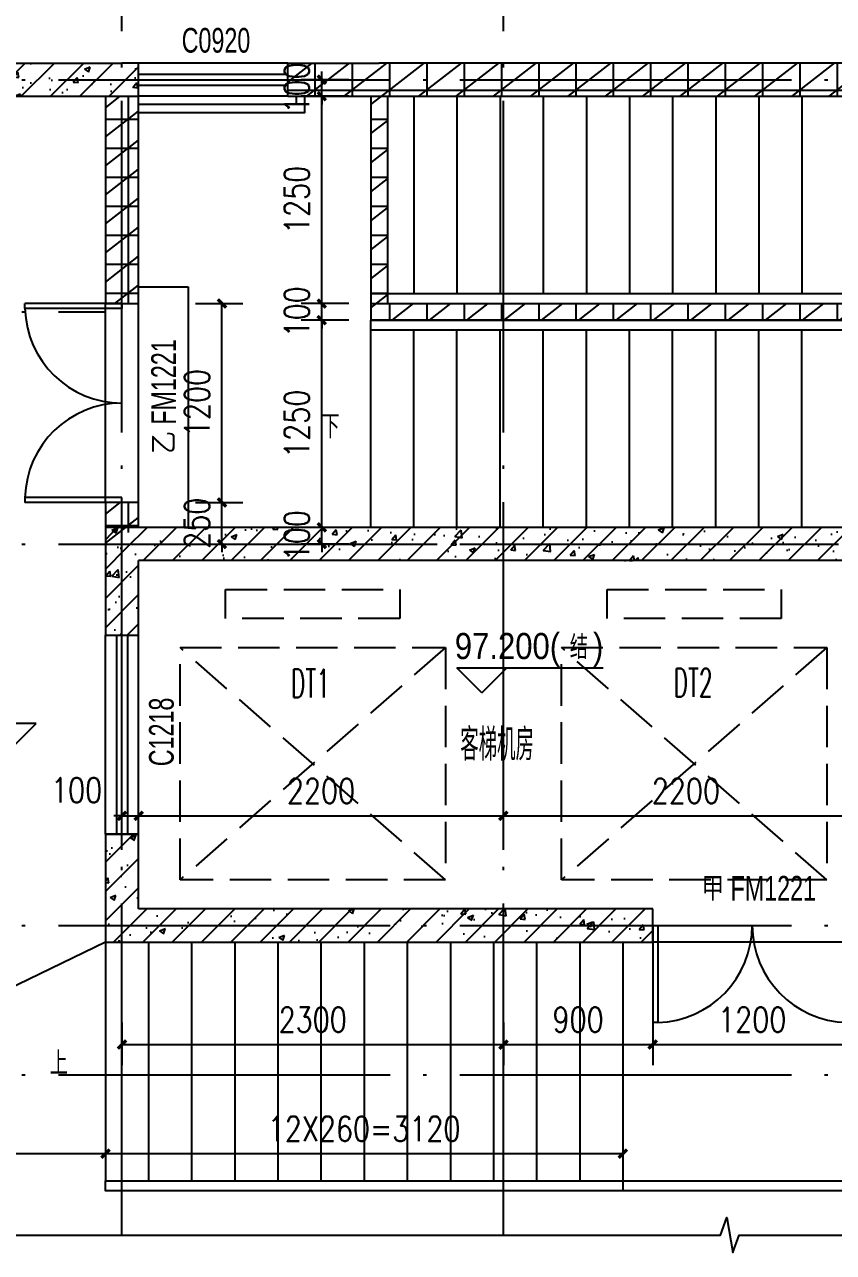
# Model space of a CAD drawing. Extents: x 718358 to 1668613, y -348838 to -159582.
# Drawn here: x 809348 to 814225, y -258834 to -251430 of the extents above; entities that cross this region are included whole.
import ezdxf

# ---------------------------------------------------------------- set-up
doc = ezdxf.new("R2010")
doc.units = 0
doc.header["$LTSCALE"] = 1000
doc.linetypes.add('DASH', pattern=[0.35, 0.25, -0.1])
doc.linetypes.add('DOTE', pattern=[2.42, 2, -0.2, 0.02, -0.2])
for name, color, linetype in [('WINDOW_TEXT', 7, 'Continuous'), ('建-墙体', 2, 'Continuous'), ('建-尺寸', 73, 'Continuous'), ('建-影线', 8, 'Continuous'), ('建-房间名', 7, 'Continuous'), ('建-柱子', 6, 'Continuous'), ('建-标高', 3, 'Continuous'), ('建-楼梯', 4, 'Continuous'), ('建-楼梯-扶手', 3, 'Continuous'), ('建-符号', 3, 'Continuous'), ('建-符号说明', 7, 'Continuous'), ('建-轴网', 14, 'DOTE'), ('建-门', 4, 'Continuous'), ('建-门窗', 4, 'Continuous'), ('建-门窗-编号', 7, 'Continuous'), ('建-阳台', 5, 'Continuous'), ('排水线', 41, 'Continuous')]:
    doc.layers.add(name, color=color, linetype=linetype)
doc.styles.add('_TCH_DIM', font='gt单线西文.shx', dxfattribs={"width": 0.8, "bigfont": 'gt单线中文.shx'})
doc.styles.add('_TCH_WINDOW', font='gt单线西文.shx', dxfattribs={"height": 3.5, "bigfont": 'gt单线中文.shx'})
doc.styles.add('DIM_FONT', font='SIMPLEX.shx', dxfattribs={"width": 0.8, "bigfont": 'GBCBIG.shx'})
doc.dimstyles.new('DIMN50', dxfattribs={"dimscale": 0.5, "dimtxt": 300, "dimasz": 100, "dimexe": 250, "dimexo": 300, "dimgap": 150, "dimtad": 1, "dimdec": 0, "dimzin": 0, "dimdsep": 46, "dimtxsty": 'DIM_FONT', "dimblk": 'ARCHTICK', "dimcen": 0.09, "dimdle": 1, "dimclrt": 7, "dimazin": 2, "dimtfac": 1, "dimtdec": 0, "dimtix": 1, "dimtmove": 2, "dimatfit": 3, "dimldrblk": 'ARCHTICK', "dimfxl": 1, "dimtolj": 1, "dimtzin": 0, "dimarcsym": 0})
pattern_1 = [(45, (0, 0), (-88.388348, 88.388348), []), (50, (0, 0), (358.63009, -31.37607), [37.5, -412.5]), (355, (0, 0), (-69.37567, 376.09607), [30, -330]), (100.4514, (29.9, -2.6), (289.25469, 344.71977), [31.8701, -350.57106]), (46.1842, (0, 100), (533.62052, -82.7595), [56.25, -618.75]), (96.6356, (44.47, 93.1), (467.33135, 487.05894), [47.80514, -525.8565]), (351.1842, (0, 100), (467.33097, 487.0593), [45, -495]), (21, (50, 75), (298.45353, -201.30945), [37.5, -412.5]), (326, (50, 75), (121.65767, 362.57502), [30, -330]), (71.4514, (74.87, 58.22), (420.11131, 161.26525), [31.8701, -350.57106]), (37.5, (0, 0), (6.079928, 166.446927), [0, -326, 0, -335, 0, -331.25]), (7.5, (0, 0), (131.53477, 197.205856), [0, -191, 0, -318.5, 0, -126.25]), (327.5, (-111.5, 0), (266.911218, -11.277436), [0, -125, 0, -390, 0, -517.5]), (317.5, (-161.5, 0), (291.593085, 50.05249), [0, -162.5, 0, -259, 0, -367.5])]
pattern_2 = [(0, (0, 0), (0, 175), []), (37.875, (200, 0), (-84.807639, 109.038328), []), (90, (200, 0), (-225, 1e-14), [])]

# ---------------------------------------------------------------- blocks, each defined once
blk = doc.blocks.new('_ArchTick')
at = {"color": 0, "linetype": 'ByBlock', "const_width": 0.4}
blk.add_lwpolyline([(-0.5, -0.5), (0.5, 0.5)], dxfattribs=at)
blk = doc.blocks.new('*D690')
at = {"layer": 'Defpoints', "color": 0, "transparency": 16777216}
for p in [(810229.3, -254312.4), (810538.5, -254312.4), (810229.3, -254562.4)]:
    blk.add_point(p, dxfattribs=at)
at = {"layer": '建-尺寸', "color": 0, "lineweight": -2, "transparency": 16777216}
for p, q in [((810379.3, -254312.4), (810663.5, -254312.4)), ((810538.5, -254312.4), (810538.5, -254262.4)), ((810538.5, -254562.4), (810538.5, -254312.4)), ((810379.3, -254562.4), (810663.5, -254562.4)), ((810538.5, -254562.4), (810538.5, -254612.4))]:
    blk.add_line(p, q, dxfattribs=at)
at = {"layer": '建-尺寸', "color": 0, "lineweight": -2, "transparency": 16777216, "xscale": 50, "yscale": 50, "zscale": 50}
for p, rotation in [((810538.5, -254312.4), 270), ((810538.5, -254562.4), 90)]:
    blk.add_blockref('_ArchTick', p, dxfattribs=dict(at, rotation=rotation))
at = {"layer": '建-尺寸', "color": 7, "transparency": 16777216, "insert": (810388.5, -254437.4), "char_height": 150, "attachment_point": 5, "rotation": 90, "style": 'DIM_FONT'}
blk.add_mtext('\\A1;250', dxfattribs=at)
blk = doc.blocks.new('*D691')
at = {"layer": 'Defpoints', "color": 0, "transparency": 16777216}
for p in [(810229.3, -253112.4), (810538.5, -253112.4), (810229.3, -254312.4)]:
    blk.add_point(p, dxfattribs=at)
at = {"layer": '建-尺寸', "color": 0, "lineweight": -2, "transparency": 16777216}
for p, q in [((810379.3, -253112.4), (810663.5, -253112.4)), ((810538.5, -254312.9), (810538.5, -253111.9)), ((810379.3, -254312.4), (810663.5, -254312.4))]:
    blk.add_line(p, q, dxfattribs=at)
at = {"layer": '建-尺寸', "color": 0, "lineweight": -2, "transparency": 16777216, "xscale": 50, "yscale": 50, "zscale": 50}
for p, rotation in [((810538.5, -253112.4), 90), ((810538.5, -254312.4), 270)]:
    blk.add_blockref('_ArchTick', p, dxfattribs=dict(at, rotation=rotation))
at = {"layer": '建-尺寸', "color": 7, "transparency": 16777216, "insert": (810388.5, -253712.4), "char_height": 150, "attachment_point": 5, "rotation": 90, "style": 'DIM_FONT'}
blk.add_mtext('\\A1;1200', dxfattribs=at)
blk = doc.blocks.new('*D692')
at = {"layer": 'Defpoints', "color": 0, "transparency": 16777216}
for p in [(811140.2, -251762.4), (811454, -251762.4), (811454, -251862.4)]:
    blk.add_point(p, dxfattribs=at)
at = {"layer": '建-尺寸', "color": 0, "lineweight": -2, "transparency": 16777216}
for p, q in [((811140.2, -251762.4), (811140.2, -251712.4)), ((811304, -251762.4), (811015.2, -251762.4)), ((811140.2, -251862.4), (811140.2, -251762.4)), ((811304, -251862.4), (811015.2, -251862.4)), ((811140.2, -251862.4), (811140.2, -251912.4))]:
    blk.add_line(p, q, dxfattribs=at)
at = {"layer": '建-尺寸', "color": 0, "lineweight": -2, "transparency": 16777216, "xscale": 50, "yscale": 50, "zscale": 50}
for p, rotation in [((811140.2, -251762.4), 270), ((811140.2, -251862.4), 90)]:
    blk.add_blockref('_ArchTick', p, dxfattribs=dict(at, rotation=rotation))
at = {"layer": '建-尺寸', "color": 7, "transparency": 16777216, "insert": (810990.2, -251812.4), "char_height": 150, "attachment_point": 5, "rotation": 90, "style": 'DIM_FONT'}
blk.add_mtext('\\A1;100', dxfattribs=at)
blk = doc.blocks.new('*D693')
at = {"layer": 'Defpoints', "color": 0, "transparency": 16777216}
for p in [(811140.2, -251862.4), (811454, -251862.4), (811454, -253112.4)]:
    blk.add_point(p, dxfattribs=at)
at = {"layer": '建-尺寸', "color": 0, "lineweight": -2, "transparency": 16777216}
for p, q in [((811304, -251862.4), (811015.2, -251862.4)), ((811140.2, -253112.9), (811140.2, -251861.9)), ((811304, -253112.4), (811015.2, -253112.4))]:
    blk.add_line(p, q, dxfattribs=at)
at = {"layer": '建-尺寸', "color": 0, "lineweight": -2, "transparency": 16777216, "xscale": 50, "yscale": 50, "zscale": 50}
for p, rotation in [((811140.2, -251862.4), 90), ((811140.2, -253112.4), 270)]:
    blk.add_blockref('_ArchTick', p, dxfattribs=dict(at, rotation=rotation))
at = {"layer": '建-尺寸', "color": 7, "transparency": 16777216, "insert": (810990.2, -252487.4), "char_height": 150, "attachment_point": 5, "rotation": 90, "style": 'DIM_FONT'}
blk.add_mtext('\\A1;1250', dxfattribs=at)
blk = doc.blocks.new('*D694')
at = {"layer": 'Defpoints', "color": 0, "transparency": 16777216}
for p in [(811140.2, -253112.4), (811454, -253112.4), (811454, -253212.4)]:
    blk.add_point(p, dxfattribs=at)
at = {"layer": '建-尺寸', "color": 0, "lineweight": -2, "transparency": 16777216}
for p, q in [((811140.2, -253112.4), (811140.2, -253062.4)), ((811304, -253112.4), (811015.2, -253112.4)), ((811140.2, -253212.4), (811140.2, -253112.4)), ((811304, -253212.4), (811015.2, -253212.4)), ((811140.2, -253212.4), (811140.2, -253262.4))]:
    blk.add_line(p, q, dxfattribs=at)
at = {"layer": '建-尺寸', "color": 0, "lineweight": -2, "transparency": 16777216, "xscale": 50, "yscale": 50, "zscale": 50}
for p, rotation in [((811140.2, -253112.4), 270), ((811140.2, -253212.4), 90)]:
    blk.add_blockref('_ArchTick', p, dxfattribs=dict(at, rotation=rotation))
at = {"layer": '建-尺寸', "color": 7, "transparency": 16777216, "insert": (810990.2, -253162.4), "char_height": 150, "attachment_point": 5, "rotation": 90, "style": 'DIM_FONT'}
blk.add_mtext('\\A1;100', dxfattribs=at)
blk = doc.blocks.new('*D695')
at = {"layer": 'Defpoints', "color": 0, "transparency": 16777216}
for p in [(811140.2, -253212.4), (811454, -253212.4), (811454, -254462.3)]:
    blk.add_point(p, dxfattribs=at)
at = {"layer": '建-尺寸', "color": 0, "lineweight": -2, "transparency": 16777216}
for p, q in [((811304, -253212.4), (811015.2, -253212.4)), ((811140.2, -254462.8), (811140.2, -253211.9)), ((811304, -254462.3), (811015.2, -254462.3))]:
    blk.add_line(p, q, dxfattribs=at)
at = {"layer": '建-尺寸', "color": 0, "lineweight": -2, "transparency": 16777216, "xscale": 50, "yscale": 50, "zscale": 50}
for p, rotation in [((811140.2, -253212.4), 90), ((811140.2, -254462.3), 270)]:
    blk.add_blockref('_ArchTick', p, dxfattribs=dict(at, rotation=rotation))
at = {"layer": '建-尺寸', "color": 7, "transparency": 16777216, "insert": (810990.2, -253837.4), "char_height": 150, "attachment_point": 5, "rotation": 90, "style": 'DIM_FONT'}
blk.add_mtext('\\A1;1250', dxfattribs=at)
blk = doc.blocks.new('*D696')
at = {"layer": 'Defpoints', "color": 0, "transparency": 16777216}
for p in [(811140.2, -254462.3), (811454, -254462.3), (811454, -254562.4)]:
    blk.add_point(p, dxfattribs=at)
at = {"layer": '建-尺寸', "color": 0, "lineweight": -2, "transparency": 16777216}
for p, q in [((811304, -254462.3), (811015.2, -254462.3)), ((811140.2, -254462.3), (811140.2, -254412.3)), ((811140.2, -254562.4), (811140.2, -254462.3)), ((811304, -254562.4), (811015.2, -254562.4)), ((811140.2, -254562.4), (811140.2, -254612.4))]:
    blk.add_line(p, q, dxfattribs=at)
at = {"layer": '建-尺寸', "color": 0, "lineweight": -2, "transparency": 16777216, "xscale": 50, "yscale": 50, "zscale": 50}
for p, rotation in [((811140.2, -254462.3), 270), ((811140.2, -254562.4), 90)]:
    blk.add_blockref('_ArchTick', p, dxfattribs=dict(at, rotation=rotation))
at = {"layer": '建-尺寸', "color": 7, "transparency": 16777216, "insert": (810990.2, -254512.4), "char_height": 150, "attachment_point": 5, "rotation": 90, "style": 'DIM_FONT'}
blk.add_mtext('\\A1;100', dxfattribs=at)
blk = doc.blocks.new('*D697')
at = {"layer": 'Defpoints', "color": 0, "transparency": 16777216}
for p in [(810035.6, -256201.6), (809935.6, -256556), (810035.6, -256556)]:
    blk.add_point(p, dxfattribs=at)
at = {"layer": '建-尺寸', "color": 0, "lineweight": -2, "transparency": 16777216}
for p, q in [((809935.6, -256406), (809935.6, -256076.6)), ((810035.6, -256406), (810035.6, -256076.6)), ((809935.6, -256201.6), (809885.6, -256201.6)), ((809935.6, -256201.6), (810035.6, -256201.6)), ((810035.6, -256201.6), (810085.6, -256201.6))]:
    blk.add_line(p, q, dxfattribs=at)
at = {"layer": '建-尺寸', "color": 0, "lineweight": -2, "transparency": 16777216, "xscale": 50, "yscale": 50, "zscale": 50}
blk.add_blockref('_ArchTick', (809935.6, -256201.6), dxfattribs=at)
at = {"layer": '建-尺寸', "color": 0, "lineweight": -2, "transparency": 16777216, "xscale": 50, "yscale": 50, "zscale": 50, "rotation": 180}
blk.add_blockref('_ArchTick', (810035.6, -256201.6), dxfattribs=at)
at = {"layer": '建-尺寸', "color": 7, "transparency": 16777216, "insert": (809662.1, -256046.6), "char_height": 150, "attachment_point": 5, "style": 'DIM_FONT'}
blk.add_mtext('\\A1;100', dxfattribs=at)
blk = doc.blocks.new('*D698')
at = {"layer": 'Defpoints', "color": 0, "transparency": 16777216}
for p in [(812235.6, -256201.6), (810035.6, -256556), (812235.6, -256556)]:
    blk.add_point(p, dxfattribs=at)
at = {"layer": '建-尺寸', "color": 0, "lineweight": -2, "transparency": 16777216}
for p, q in [((810035.6, -256406), (810035.6, -256076.6)), ((812235.6, -256406), (812235.6, -256076.6)), ((810035.1, -256201.6), (812236.1, -256201.6))]:
    blk.add_line(p, q, dxfattribs=at)
at = {"layer": '建-尺寸', "color": 0, "lineweight": -2, "transparency": 16777216, "xscale": 50, "yscale": 50, "zscale": 50, "rotation": 180}
blk.add_blockref('_ArchTick', (810035.6, -256201.6), dxfattribs=at)
at = {"layer": '建-尺寸', "color": 0, "lineweight": -2, "transparency": 16777216, "xscale": 50, "yscale": 50, "zscale": 50}
blk.add_blockref('_ArchTick', (812235.6, -256201.6), dxfattribs=at)
at = {"layer": '建-尺寸', "color": 7, "transparency": 16777216, "insert": (811135.6, -256051.6), "char_height": 150, "attachment_point": 5, "style": 'DIM_FONT'}
blk.add_mtext('\\A1;2200', dxfattribs=at)
blk = doc.blocks.new('*D699')
at = {"layer": 'Defpoints', "color": 0, "transparency": 16777216}
for p in [(814435.6, -256201.6), (812235.6, -256556), (814435.6, -256556)]:
    blk.add_point(p, dxfattribs=at)
at = {"layer": '建-尺寸', "color": 0, "lineweight": -2, "transparency": 16777216}
for p, q in [((812235.6, -256406), (812235.6, -256076.6)), ((814435.6, -256406), (814435.6, -256076.6)), ((812235.1, -256201.6), (814436.1, -256201.6))]:
    blk.add_line(p, q, dxfattribs=at)
at = {"layer": '建-尺寸', "color": 0, "lineweight": -2, "transparency": 16777216, "xscale": 50, "yscale": 50, "zscale": 50, "rotation": 180}
blk.add_blockref('_ArchTick', (812235.6, -256201.6), dxfattribs=at)
at = {"layer": '建-尺寸', "color": 0, "lineweight": -2, "transparency": 16777216, "xscale": 50, "yscale": 50, "zscale": 50}
blk.add_blockref('_ArchTick', (814435.6, -256201.6), dxfattribs=at)
at = {"layer": '建-尺寸', "color": 7, "transparency": 16777216, "insert": (813335.6, -256051.6), "char_height": 150, "attachment_point": 5, "style": 'DIM_FONT'}
blk.add_mtext('\\A1;2200', dxfattribs=at)
blk = doc.blocks.new('*D703')
at = {"layer": 'Defpoints', "color": 0, "transparency": 16777216}
for p in [(809935.6, -257298.2), (812235.6, -257298.2), (812235.6, -257580.8)]:
    blk.add_point(p, dxfattribs=at)
at = {"layer": '建-尺寸', "color": 0, "lineweight": -2, "transparency": 16777216}
for p, q in [((809935.6, -257448.2), (809935.6, -257705.8)), ((812235.6, -257448.2), (812235.6, -257705.8)), ((809935.1, -257580.8), (812236.1, -257580.8))]:
    blk.add_line(p, q, dxfattribs=at)
at = {"layer": '建-尺寸', "color": 0, "lineweight": -2, "transparency": 16777216, "xscale": 50, "yscale": 50, "zscale": 50, "rotation": 180}
blk.add_blockref('_ArchTick', (809935.6, -257580.8), dxfattribs=at)
at = {"layer": '建-尺寸', "color": 0, "lineweight": -2, "transparency": 16777216, "xscale": 50, "yscale": 50, "zscale": 50}
blk.add_blockref('_ArchTick', (812235.6, -257580.8), dxfattribs=at)
at = {"layer": '建-尺寸', "color": 7, "transparency": 16777216, "insert": (811085.6, -257430.8), "char_height": 150, "attachment_point": 5, "style": 'DIM_FONT'}
blk.add_mtext('\\A1;2300', dxfattribs=at)
blk = doc.blocks.new('*D704')
at = {"layer": 'Defpoints', "color": 0, "transparency": 16777216}
for p in [(812235.6, -257298.2), (813135.6, -257298.2), (813135.6, -257580.8)]:
    blk.add_point(p, dxfattribs=at)
at = {"layer": '建-尺寸', "color": 0, "lineweight": -2, "transparency": 16777216}
for p, q in [((812235.6, -257448.2), (812235.6, -257705.8)), ((813135.6, -257448.2), (813135.6, -257705.8)), ((812235.1, -257580.8), (813136.1, -257580.8))]:
    blk.add_line(p, q, dxfattribs=at)
at = {"layer": '建-尺寸', "color": 0, "lineweight": -2, "transparency": 16777216, "xscale": 50, "yscale": 50, "zscale": 50, "rotation": 180}
blk.add_blockref('_ArchTick', (812235.6, -257580.8), dxfattribs=at)
at = {"layer": '建-尺寸', "color": 0, "lineweight": -2, "transparency": 16777216, "xscale": 50, "yscale": 50, "zscale": 50}
blk.add_blockref('_ArchTick', (813135.6, -257580.8), dxfattribs=at)
at = {"layer": '建-尺寸', "color": 7, "transparency": 16777216, "insert": (812685.6, -257430.8), "char_height": 150, "attachment_point": 5, "style": 'DIM_FONT'}
blk.add_mtext('\\A1;900', dxfattribs=at)
blk = doc.blocks.new('*D705')
at = {"layer": 'Defpoints', "color": 0, "transparency": 16777216}
for p in [(813135.6, -257298.2), (814335.6, -257298.2), (814335.6, -257580.8)]:
    blk.add_point(p, dxfattribs=at)
at = {"layer": '建-尺寸', "color": 0, "lineweight": -2, "transparency": 16777216}
for p, q in [((813135.6, -257448.2), (813135.6, -257705.8)), ((814335.6, -257448.2), (814335.6, -257705.8)), ((813135.1, -257580.8), (814336.1, -257580.8))]:
    blk.add_line(p, q, dxfattribs=at)
at = {"layer": '建-尺寸', "color": 0, "lineweight": -2, "transparency": 16777216, "xscale": 50, "yscale": 50, "zscale": 50, "rotation": 180}
blk.add_blockref('_ArchTick', (813135.6, -257580.8), dxfattribs=at)
at = {"layer": '建-尺寸', "color": 0, "lineweight": -2, "transparency": 16777216, "xscale": 50, "yscale": 50, "zscale": 50}
blk.add_blockref('_ArchTick', (814335.6, -257580.8), dxfattribs=at)
at = {"layer": '建-尺寸', "color": 7, "transparency": 16777216, "insert": (813735.6, -257430.8), "char_height": 150, "attachment_point": 5, "style": 'DIM_FONT'}
blk.add_mtext('\\A1;1200', dxfattribs=at)
blk = doc.blocks.new('*D720')
at = {"layer": 'Defpoints', "color": 0, "transparency": 16777216}
for p in [(808235.6, -257645.9), (809835.6, -257645.9), (809835.6, -258238.6)]:
    blk.add_point(p, dxfattribs=at)
at = {"layer": '建-尺寸', "color": 0, "lineweight": -2, "transparency": 16777216}
for p, q in [((808235.6, -257795.9), (808235.6, -258363.6)), ((809835.6, -257795.9), (809835.6, -258363.6)), ((808235.1, -258238.6), (809836.1, -258238.6))]:
    blk.add_line(p, q, dxfattribs=at)
at = {"layer": '建-尺寸', "color": 0, "lineweight": -2, "transparency": 16777216, "xscale": 50, "yscale": 50, "zscale": 50, "rotation": 180}
blk.add_blockref('_ArchTick', (808235.6, -258238.6), dxfattribs=at)
at = {"layer": '建-尺寸', "color": 0, "lineweight": -2, "transparency": 16777216, "xscale": 50, "yscale": 50, "zscale": 50}
blk.add_blockref('_ArchTick', (809835.6, -258238.6), dxfattribs=at)
at = {"layer": '建-尺寸', "color": 7, "transparency": 16777216, "insert": (809035.6, -258088.6), "char_height": 150, "attachment_point": 5, "style": 'DIM_FONT'}
blk.add_mtext('\\A1;1600', dxfattribs=at)
blk = doc.blocks.new('*D721')
at = {"layer": 'Defpoints', "color": 0, "transparency": 16777216}
for p in [(809835.6, -257645.9), (812955.5, -257645.9), (812955.5, -258238.6)]:
    blk.add_point(p, dxfattribs=at)
at = {"layer": '建-尺寸', "color": 0, "lineweight": -2, "transparency": 16777216}
for p, q in [((809835.6, -257795.9), (809835.6, -258363.6)), ((812955.5, -257795.9), (812955.5, -258363.6)), ((809835.1, -258238.6), (812956, -258238.6))]:
    blk.add_line(p, q, dxfattribs=at)
at = {"layer": '建-尺寸', "color": 0, "lineweight": -2, "transparency": 16777216, "xscale": 50, "yscale": 50, "zscale": 50, "rotation": 180}
blk.add_blockref('_ArchTick', (809835.6, -258238.6), dxfattribs=at)
at = {"layer": '建-尺寸', "color": 0, "lineweight": -2, "transparency": 16777216, "xscale": 50, "yscale": 50, "zscale": 50}
blk.add_blockref('_ArchTick', (812955.5, -258238.6), dxfattribs=at)
at = {"layer": '建-尺寸', "color": 7, "transparency": 16777216, "insert": (811395.5, -258088.6), "char_height": 150, "attachment_point": 5, "style": 'DIM_FONT'}
blk.add_mtext('\\A1;12X260=3120', dxfattribs=at)

msp = doc.modelspace()

# ---------------------------------------------------------------- hatches: boundary and pattern name
at = {"layer": '建-影线'}
h = msp.add_hatch(dxfattribs=at)
h.set_pattern_fill('钢筋混凝土', color=256, scale=50, style=0)
h.set_pattern_definition(pattern_1)
h.paths.add_polyline_path([(808135.6, -251662.4), (808335.6, -251862.4), (809935.5, -251862.4), (809935.5, -251662.4)])
h = msp.add_hatch(dxfattribs=at)
h.set_pattern_fill('钢筋混凝土', color=256, scale=50, style=0)
h.set_pattern_definition(pattern_1)
h.paths.add_polyline_path([(809935.5, -251862.4), (810035.5, -251862.4), (810035.5, -251662.4), (809935.5, -251662.4)])
h = msp.add_hatch(dxfattribs=at)
h.set_pattern_fill('空心砖', color=256, scale=50, style=0)
h.set_pattern_definition(pattern_2)
h.paths.add_polyline_path([(810935.5, -251662.4), (810935.5, -251862.4), (811435.6, -251862.4), (811485.6, -251795.8), (811485.6, -251662.4)])
h = msp.add_hatch(dxfattribs=at)
h.set_pattern_fill('空心砖', color=256, scale=50, style=0)
h.set_pattern_definition(pattern_2)
h.paths.add_polyline_path([(811535.6, -251862.4), (815835.6, -251862.4), (815835.6, -251662.4), (811485.6, -251662.4), (811485.6, -251795.8)])
h = msp.add_hatch(dxfattribs=at)
h.set_pattern_fill('空心砖', color=256, scale=50, style=0)
h.set_pattern_definition(pattern_2)
h.paths.add_polyline_path([(811485.6, -251795.8), (811435.6, -251862.4), (811435.6, -253212.4), (811535.6, -253112.4), (811535.6, -251862.4)])
h = msp.add_hatch(dxfattribs=at)
h.set_pattern_fill('空心砖', color=256, scale=50, style=0)
h.set_pattern_definition(pattern_2)
h.paths.add_polyline_path([(809835.5, -251862.4), (809835.5, -253112.4), (810035.5, -253112.4), (810035.5, -251862.4)])
h = msp.add_hatch(dxfattribs=at)
h.set_pattern_fill('空心砖', color=256, scale=50, style=0)
h.set_pattern_definition(pattern_2)
h.paths.add_polyline_path([(811535.6, -253112.4), (811435.6, -253212.4), (815235.6, -253212.4), (815335.6, -253112.4)])
h = msp.add_hatch(dxfattribs=at)
h.set_pattern_fill('空心砖', color=256, scale=50, style=0)
h.set_pattern_definition(pattern_2)
h.paths.add_polyline_path([(810035.5, -254462.4), (810035.5, -254312.4), (809835.5, -254312.4), (809835.5, -254562.4)])
h = msp.add_hatch(dxfattribs=at)
h.set_pattern_fill('钢筋混凝土', color=256, scale=50, style=0)
h.set_pattern_definition(pattern_1)
h.paths.add_polyline_path([(814535.6, -254595.8), (814535.6, -254462.4), (809835.6, -254462.4), (810035.6, -254662.4), (814435.6, -254662.4)])
h = msp.add_hatch(dxfattribs=at)
h.set_pattern_fill('钢筋混凝土', color=256, scale=50, style=0)
h.set_pattern_definition(pattern_1)
h.paths.add_polyline_path([(809835.6, -254462.4), (809835.6, -255112.4), (810035.6, -255112.4), (810035.6, -254662.4)])
h = msp.add_hatch(dxfattribs=at)
h.set_pattern_fill('钢筋混凝土', color=256, scale=50, style=0)
h.set_pattern_definition(pattern_1)
h.paths.add_polyline_path([(810035.6, -256762.4), (810035.6, -256312.4), (809835.6, -256312.4), (809835.6, -256962.4)])
h = msp.add_hatch(dxfattribs=at)
h.set_pattern_fill('钢筋混凝土', color=256, scale=50, style=0)
h.set_pattern_definition(pattern_1)
h.paths.add_polyline_path([(809835.6, -256962.4), (813135.6, -256962.4), (813135.6, -256762.4), (810035.6, -256762.4)])

# ---------------------------------------------------------------- linework, layer by layer
at = {"layer": '建-墙体'}
for p, q in [((810935.5, -251662.4), (811485.6, -251662.4)), ((815835.6, -251662.4), (811485.6, -251662.4)), ((809835.5, -251862.4), (809835.5, -253112.4)), ((810035.5, -253112.4), (810035.5, -251862.4)), ((810935.5, -251862.4), (811435.6, -251862.4)), ((811435.6, -251862.4), (811435.6, -253212.4)), ((811535.6, -251862.4), (811535.6, -253112.4)), ((811535.6, -251862.4), (815835.6, -251862.4)), ((809835.5, -253112.4), (810035.5, -253112.4)), ((811535.6, -253112.4), (815335.6, -253112.4)), ((811435.6, -253212.4), (815235.6, -253212.4)), ((810035.5, -254312.4), (809835.5, -254312.4)), ((809835.5, -254312.4), (809835.5, -254562.4)), ((810035.5, -254462.4), (810035.5, -254312.4))]:
    msp.add_line(p, q, dxfattribs=at)
at = {"layer": '建-柱子'}
for p, q in [((808135.6, -251662.4), (809935.5, -251662.4)), ((810035.5, -251662.4), (809935.5, -251662.4)), ((810035.5, -251862.4), (810035.5, -251662.4)), ((810935.5, -251862.4), (810935.5, -251662.4)), ((808335.6, -251862.4), (809935.5, -251862.4)), ((809935.5, -251862.4), (810035.5, -251862.4)), ((814535.6, -254462.4), (809835.6, -254462.4)), ((809835.6, -254462.4), (809835.6, -255112.4)), ((814435.6, -254662.4), (810035.6, -254662.4)), ((810035.6, -255112.4), (810035.6, -254662.4)), ((809835.6, -255112.4), (810035.6, -255112.4)), ((810035.6, -256312.4), (809835.6, -256312.4)), ((809835.6, -256312.4), (809835.6, -256962.4)), ((810035.6, -256762.4), (810035.6, -256312.4)), ((813135.6, -256762.4), (810035.6, -256762.4)), ((813135.6, -256962.4), (813135.6, -256762.4)), ((809835.6, -256962.4), (813135.6, -256962.4))]:
    msp.add_line(p, q, dxfattribs=at)
at = {"layer": '建-标高'}
for p, q in [((812105.2, -255458.9), (811955.2, -255308.9)), ((811955.2, -255308.9), (812837.4, -255308.9)), ((812105.2, -255458.9), (812255.2, -255308.9)), ((809418.8, -255643.8), (808476.8, -255643.8)), ((809268.8, -255793.8), (809418.8, -255643.8))]:
    msp.add_line(p, q, dxfattribs=at)
at = {"layer": '建-楼梯'}
for p, q in [((811435.6, -251862.4), (815335.6, -251862.4)), ((811435.6, -251862.4), (811435.6, -253052.4)), ((811695.6, -251862.4), (811695.6, -253052.4)), ((811955.6, -251862.4), (811955.6, -253052.4)), ((812215.6, -251862.4), (812215.6, -253052.4)), ((812475.6, -251862.4), (812475.6, -253052.4)), ((812735.6, -251862.4), (812735.6, -253052.4)), ((812995.6, -251862.4), (812995.6, -253052.4)), ((813255.6, -251862.4), (813255.6, -253052.4)), ((813515.6, -251862.4), (813515.6, -253052.4)), ((813775.6, -251862.4), (813775.6, -253052.4)), ((814035.6, -251862.4), (814035.6, -253052.4)), ((811435.6, -253052.4), (811435.6, -253112.4)), ((811435.6, -253052.4), (815335.6, -253052.4)), ((811435.6, -253052.4), (811435.6, -253112.4)), ((811435.6, -253112.4), (815335.6, -253112.4)), ((811435.6, -253112.4), (815335.6, -253112.4)), ((815335.6, -253212.4), (811435.6, -253212.4)), ((811435.6, -253272.4), (811435.6, -253212.4)), ((815335.6, -253212.4), (811435.6, -253212.4)), ((811435.6, -253272.4), (811435.6, -253212.4)), ((811435.6, -254462.4), (811435.6, -253272.4)), ((815335.6, -253272.4), (811435.6, -253272.4)), ((811695.6, -254462.4), (811695.6, -253272.4)), ((811955.6, -254462.4), (811955.6, -253272.4)), ((812215.6, -254462.4), (812215.6, -253272.4)), ((812475.6, -254462.4), (812475.6, -253272.4)), ((812735.6, -254462.4), (812735.6, -253272.4)), ((812995.6, -254462.4), (812995.6, -253272.4)), ((813255.6, -254462.4), (813255.6, -253272.4)), ((813515.6, -254462.4), (813515.6, -253272.4)), ((813775.6, -254462.4), (813775.6, -253272.4)), ((814035.6, -254462.4), (814035.6, -253272.4)), ((815335.6, -254462.4), (811435.6, -254462.4)), ((809835.5, -256962.1), (809835.5, -258402.7)), ((810095.5, -256962.1), (810095.5, -258402.7)), ((810355.5, -256962.1), (810355.5, -258402.7)), ((810615.5, -256962.1), (810615.5, -258402.7)), ((810875.5, -256962.1), (810875.5, -258402.7)), ((811135.5, -256962.1), (811135.5, -258402.7)), ((811395.5, -256962.1), (811395.5, -258402.7)), ((811655.5, -256962.1), (811655.5, -258402.7)), ((811915.5, -256962.1), (811915.5, -258402.7)), ((812175.5, -256962.1), (812175.5, -258402.7)), ((812435.5, -256962.1), (812435.5, -258402.7)), ((812695.5, -256962.1), (812695.5, -258402.7)), ((812955.5, -256962.1), (812955.5, -258402.7))]:
    msp.add_line(p, q, dxfattribs=at)
at = {"layer": '建-楼梯', "linetype": 'DASH'}
for p, q in [((810560.6, -255012.4), (810560.6, -254837.4)), ((810560.6, -254837.4), (811610.6, -254837.4)), ((811610.6, -254837.4), (811610.6, -255012.4)), ((812860.6, -255012.4), (812860.6, -254837.4)), ((812860.6, -254837.4), (813910.6, -254837.4)), ((813910.6, -254837.4), (813910.6, -255012.4)), ((811610.6, -255012.4), (810560.6, -255012.4)), ((813910.6, -255012.4), (812860.6, -255012.4)), ((810285.6, -255187.4), (811885.6, -255187.4)), ((810285.6, -256587.4), (810285.6, -255187.4)), ((811885.6, -255187.4), (810285.6, -256587.4)), ((811885.6, -256587.4), (810285.6, -255187.4)), ((811885.6, -255187.4), (811885.6, -256587.4)), ((812585.6, -256587.4), (812585.6, -255187.4)), ((812585.6, -255187.4), (814185.6, -255187.4)), ((814185.6, -255187.4), (812585.6, -256587.4)), ((814185.6, -256587.4), (812585.6, -255187.4)), ((814185.6, -255187.4), (814185.6, -256587.4)), ((811885.6, -256587.4), (810285.6, -256587.4)), ((814185.6, -256587.4), (812585.6, -256587.4))]:
    msp.add_line(p, q, dxfattribs=at)
at = {"layer": '建-楼梯-扶手'}
msp.add_line((812955.5, -258402.7), (812955.5, -258462.7), dxfattribs=at)
for points in [[(816935.6, -256962.7), (816935.6, -258462.7), (814435.6, -258462.7), (809835.6, -258462.7), (809835.6, -258402.7)], [(809835.6, -258402.7), (816875.6, -258402.7), (816875.6, -256962.7)]]:
    msp.add_lwpolyline(points, dxfattribs=at)
at = {"layer": '建-符号'}
for points in [[(815465.6, -252487.4, 0, 0, 0), (811845.6, -252487.4, 40, 0, 0), (811695.6, -252487.4, 0, 0, 0)], [(811305.6, -253837.4, 0, 0, 0), (814925.6, -253837.4, 40, 0, 0), (815075.6, -253837.4, 0, 0, 0)], [(809730.5, -257676.7, 0, 0, 0), (812314.8, -257676.7, 40, 0, 0), (812464.8, -257676.7, 0, 0, 0)]]:
    msp.add_lwpolyline(points, format="xyseb", dxfattribs=at)
msp.add_lwpolyline([(807132.3, -258729.3), (813543.6, -258729.3), (813581.8, -258624.3), (813618.8, -258834.3), (813656.1, -258729.3), (820067.4, -258729.3)], dxfattribs=at)
at = {"layer": '建-轴网'}
for p, q in [((809935.6, -258729.3), (809935.6, -251154.7)), ((812235.6, -258729.3), (812235.6, -251154.7)), ((807132.3, -251762.4), (820067.4, -251762.4)), ((807132.3, -253162.4), (809835.6, -253162.4)), ((807132.3, -254562.4), (820062.6, -254562.4)), ((809835.6, -254562.4), (820067.4, -254562.4)), ((807132.3, -256862.4), (820067.4, -256862.4)), ((807132.3, -257762.4), (820067.4, -257762.4))]:
    msp.add_line(p, q, dxfattribs=at)
at = {"layer": '建-门'}
for p, q in [((810035.5, -253012.4), (810335.5, -253012.4)), ((810335.5, -253012.4), (810335.5, -254462.4)), ((809935.5, -253112.4), (809350.5, -253112.4)), ((809350.5, -253142.4), (809350.5, -253112.4)), ((809935.5, -253142.4), (809350.5, -253142.4)), ((809835.5, -254312.4), (809835.5, -253112.4)), ((809935.5, -253112.4), (809935.5, -253142.4)), ((810035.5, -254312.4), (810035.5, -253112.4)), ((809935.5, -254282.4), (809350.5, -254282.4)), ((809350.5, -254282.4), (809350.5, -254312.4)), ((809935.5, -254312.4), (809350.5, -254312.4)), ((809935.5, -254312.4), (809935.5, -254282.4)), ((813135.6, -256862.4), (813135.6, -257447.4)), ((813135.6, -256862.4), (813165.6, -256862.4)), ((813165.6, -256862.4), (813165.6, -257447.4)), ((814335.6, -256962.4), (813135.6, -256962.4)), ((813165.6, -257447.4), (813135.6, -257447.4))]:
    msp.add_line(p, q, dxfattribs=at)
for centre, start, end in [((809935.5, -253127.4), 181.46928, 270), ((809935.5, -254297.4), 90, 178.53072), ((813150.6, -256862.4), 271.46928, 360), ((814320.6, -256862.4), 180, 268.53072)]:
    msp.add_arc(centre, 585, start, end, dxfattribs=at)
at = {"layer": '建-门窗'}
for p, q in [((810935.5, -251662.4), (810035.5, -251662.4)), ((810035.5, -251862.4), (810035.5, -251662.4)), ((810935.5, -251862.4), (810935.5, -251662.4)), ((810035.5, -251729.1), (810935.5, -251729.1)), ((810035.5, -251795.8), (810935.5, -251795.8)), ((810935.5, -251862.4), (810035.5, -251862.4)), ((809835.6, -256312.4), (809835.6, -255112.4)), ((809835.6, -255112.4), (810035.6, -255112.4)), ((809902.2, -255112.4), (809902.2, -256312.4)), ((809968.9, -255112.4), (809968.9, -256312.4)), ((810035.6, -256312.4), (810035.6, -255112.4)), ((809835.6, -256312.4), (810035.6, -256312.4))]:
    msp.add_line(p, q, dxfattribs=at)
at = {"layer": '建-阳台'}
for points in [[(810985.6, -251862.4), (810985.6, -251912.4), (810035.6, -251912.4)], [(811035.6, -251862.4), (811035.6, -251962.4), (810035.6, -251962.4)]]:
    msp.add_lwpolyline(points, dxfattribs=at)
at = {"layer": '排水线', "ltscale": 0.5}
msp.add_line((808335.6, -257688.2), (809835.5, -256962.1), dxfattribs=at)

# ---------------------------------------------------------------- texts
at = {"layer": 'WINDOW_TEXT', "style": '_TCH_WINDOW', "width": 0.705882}
msp.add_text('C0920', height=148.75, rotation=0, dxfattribs=at).set_placement((810295.5, -251599.3))
at = {"layer": '建-房间名', "style": 'DIM_FONT'}
for s, height, width, p in [('DT1', 170, 0.564706, (810954.9, -255487.8)), ('DT2', 170, 0.564706, (813262.1, -255483.7)), ('客梯机房', 192.91, 0.8, (811975.2, -255868.1))]:
    msp.add_text(s, height=height, dxfattribs=dict(at, width=width)).set_placement(p)
at = {"layer": '建-标高', "style": '_TCH_DIM'}
for s, height, width, p in [('97.200(', 157.5, 0.888889, (811942.4, -255256.4)), ('结', 143.3, 0.8, (812635.8, -255256.4)), (')', 157.5, 0.888889, (812775.8, -255256.4))]:
    msp.add_text(s, height=height, dxfattribs=dict(at, width=width)).set_placement(p)
at = {"layer": '建-符号说明', "style": '_TCH_DIM', "width": 0.8}
for s, p in [('下', (811139.5, -253924.9)), ('上', (809500.9, -257764.2))]:
    msp.add_text(s, height=143.3, dxfattribs=at).set_placement(p)
at = {"layer": '建-门窗-编号', "style": '_TCH_WINDOW', "width": 0.705882}
for s, rotation, p in [('FM1221', 90, (810260.5, -253842.9)), ('C1218', 90, (810247.4, -255902.4)), ('FM1221', 360, (813605.1, -256712.4))]:
    msp.add_text(s, height=148.75, rotation=rotation, dxfattribs=at).set_placement(p)
at = {"layer": '建-门窗-编号', "style": '_TCH_WINDOW'}
for s, rotation, p in [('乙', 90, (810260.5, -254017.9)), ('甲', 360, (813430.1, -256712.4))]:
    msp.add_text(s, height=143.3, rotation=rotation, dxfattribs=at).set_placement(p)

# ---------------------------------------------------------------- dimensions: what is measured, and where the dimension line sits
at = {"layer": '建-尺寸'}
for p1, p2, distance, picture, middle in [((811454, -251862.4), (811454, -251762.4), 313.8, '*D692', (810990.2, -251812.4)), ((811454, -253112.4), (811454, -251862.4), 313.8, '*D693', (810990.2, -252487.4)), ((811454, -253212.4), (811454, -253112.4), 313.8, '*D694', (810990.2, -253162.4)), ((810229.3, -254312.4), (810229.3, -253112.4), -309.3, '*D691', (810388.5, -253712.4)), ((811454, -254462.3), (811454, -253212.4), 313.8, '*D695', (810990.2, -253837.4)), ((810229.3, -254562.4), (810229.3, -254312.4), -309.3, '*D690', (810388.5, -254437.4)), ((811454, -254562.4), (811454, -254462.3), 313.8, '*D696', (810990.2, -254512.4)), ((810035.6, -256556), (812235.6, -256556), 354.4, '*D698', (811135.6, -256051.6)), ((812235.6, -256556), (814435.6, -256556), 354.4, '*D699', (813335.6, -256051.6)), ((809935.6, -257298.2), (812235.6, -257298.2), -282.6, '*D703', (811085.6, -257430.8)), ((812235.6, -257298.2), (813135.6, -257298.2), -282.6, '*D704', (812685.6, -257430.8)), ((813135.6, -257298.2), (814335.6, -257298.2), -282.6, '*D705', (813735.6, -257430.8)), ((808235.6, -257645.9), (809835.6, -257645.9), -592.7, '*D720', (809035.6, -258088.6))]:
    dim = msp.add_aligned_dim(p1=p1, p2=p2, distance=distance, dimstyle='DIMN50', dxfattribs=at)
    dim.commit()
    dim.dimension.update_dxf_attribs({"geometry": picture, "text_midpoint": middle})
dim = msp.add_linear_dim(base=(810035.6, -256201.6), p1=(809935.6, -256556), p2=(810035.6, -256556), angle=0, dimstyle='DIMN50', dxfattribs=at)
dim.commit()
dim.dimension.update_dxf_attribs({"geometry": '*D697', "text_midpoint": (809662.1, -256046.6), "dimtype": 161})
dim = msp.add_aligned_dim(p1=(809835.6, -257645.9), p2=(812955.5, -257645.9), distance=-592.7, text='12X260=3120', dimstyle='DIMN50', dxfattribs=at)
dim.commit()
dim.dimension.update_dxf_attribs({"geometry": '*D721', "text_midpoint": (811395.5, -258088.6)})

doc.saveas('drawing.dxf')
